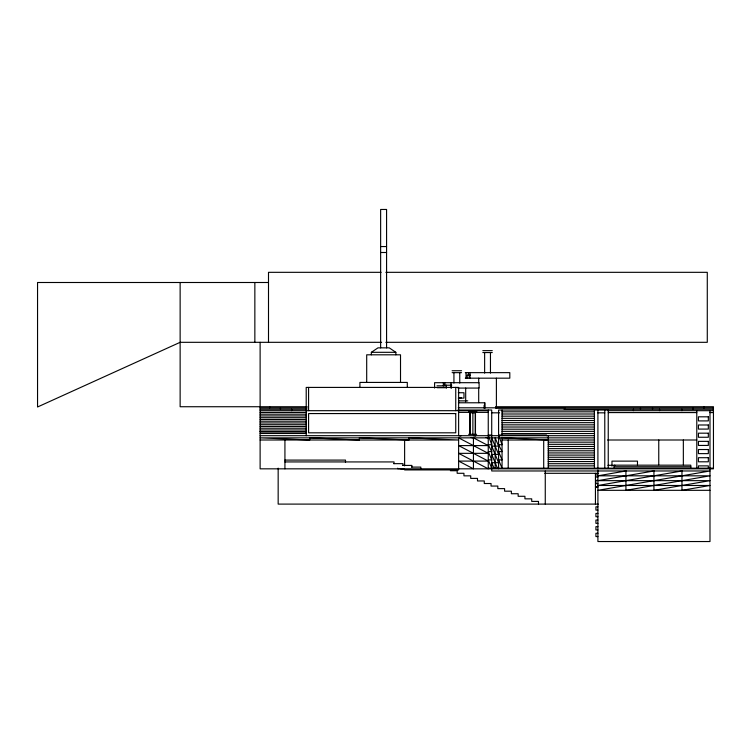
<?xml version="1.0" encoding="UTF-8"?>
<svg xmlns="http://www.w3.org/2000/svg" width="751" height="751" viewBox="0 0 751 751"><rect width="100%" height="100%" fill="white"/><g stroke="black" fill="none" stroke-linecap="round" stroke-linejoin="round"><path stroke-width="1.13" d="M470.117 411.764L470.83 411.276L469.769 411.764M371.36 354.81L371.36 352.313L377.96 347.854L389.253 347.854L395.852 352.313L395.852 354.81M470.793 411.276L469.863 411.764L470.924 411.276M380.635 246.553L386.577 246.553M380.635 252.496L386.577 252.496M381.132 272.322L268.501 272.322L268.501 342.315M385.826 272.322L707.282 272.322L707.282 342.315L385.826 342.315M268.501 282.498L37.55 282.498L37.55 406.995L180.137 342.315L381.621 342.315M482.818 350.651L492.271 350.651M371.36 352.313L395.852 352.313M482.818 352.557L492.271 352.557M452.121 370.741L461.565 370.741M452.121 372.646L461.565 372.646M465.282 372.646L509.807 372.646L509.807 378.175L465.282 378.175M467.028 375.153L470.426 375.153M444.104 385.207L451.764 385.207M436.998 385.817L446.441 385.817M436.998 387.713L446.441 387.713M457.922 388.07L479.1 388.07L479.1 382.691L434.585 382.691L434.585 388.07M458.298 392.735L463.977 392.735L463.977 398.114L458.298 398.114M458.833 397.758L461.48 397.758M458.495 400.884L467.789 400.884M458.382 402.78L484.958 402.78L484.958 408.253M307.112 406.732L180.137 406.732L180.137 282.498M495.557 406.732L713.45 406.732L713.45 468.831L260.118 468.831L260.118 342.315M458.232 407.802L565.081 407.802M260.118 407.953L307.112 407.953M495.557 407.953L713.45 407.953M260.118 409.257L306.915 409.257M564.151 409.257L713.45 409.257M457.913 410.027L491.717 410.027L491.717 470.971L709.986 470.971L597.909 490.319L709.986 490.319M260.118 410.684L488.253 410.684M608.066 410.684L713.45 410.684M502.053 411.83L594.445 411.83M260.118 412.44L306.211 412.44M458.626 412.374L470.023 412.374M474.576 412.374L488.253 412.374M608.244 412.581L696.787 412.581M709.986 412.581L713.45 412.581M469.769 412.806L475.467 412.806M491.717 412.825L499.593 412.825M597.749 412.825L604.78 412.825M502.053 413.998L594.445 413.998M260.118 414.186L306.211 414.186M260.118 415.941L306.211 415.941M502.053 416.167L594.445 416.167M260.118 417.697L306.211 417.697M502.053 418.335L594.445 418.335M260.118 419.452L306.211 419.452M502.053 420.504L594.445 420.504M260.118 421.208L306.211 421.198M502.053 422.672L594.445 422.672M260.118 422.954L306.211 422.954M260.118 424.709L306.211 424.709M502.053 424.841L594.445 424.841M260.118 426.465L306.211 426.465M502.053 427.019L594.445 427.019M260.118 428.22L306.211 428.22M502.053 429.187L594.445 429.187M260.118 429.976L306.211 429.976M502.053 431.356L594.445 431.356M260.118 433.477L306.211 433.477M502.053 433.524L594.445 433.524M468.615 434.322L476.632 434.322M491.717 435.036L488.253 435.036L491.717 444.723L488.253 444.723L491.717 451.604L488.253 451.604L491.717 459.894L488.253 459.894L491.717 468.173M260.118 435.693L594.445 435.693M594.445 437.852L260.118 437.852L309.741 440.002L309.741 437.852L359.372 440.002L359.372 437.852L408.995 440.002L408.995 437.852L458.626 440.002L260.118 440.002M502.053 440.002L594.445 440.002M607.615 440.002L696.787 440.002M548.249 442.161L594.445 442.161M548.249 444.32L594.445 444.32M548.249 446.469L594.445 446.469M548.249 448.629L594.445 448.629M548.249 450.788L594.445 450.788M548.249 452.937L594.445 452.937M548.249 455.097L594.445 455.097M548.249 457.256L594.445 457.256M548.249 459.405L594.445 459.405M284.929 460.091L345.498 460.091L345.498 462.4M548.249 461.565L594.445 461.565M284.929 461.931L394.04 461.931L394.04 463.658M393.665 463.658L402.968 463.658L402.968 465.413M548.249 463.714L594.445 463.714M607.916 465.32L615.022 465.32M402.592 465.413L411.895 465.413L411.895 467.103M548.249 465.873L594.445 465.873M614.158 466.746L690.789 466.746M411.529 467.103L420.823 467.103L420.823 468.831M488.253 468.173L713.45 468.173M401.259 468.708L397.748 468.708L397.748 468.173M450.384 470.727L457.162 470.727L457.162 473.29L463.94 473.29L463.94 475.843L470.717 475.843L470.717 478.396L477.495 478.396L477.495 480.95L484.273 480.95L484.273 483.513L491.051 483.513L491.051 486.066L497.819 486.066L497.819 488.619L504.597 488.619L504.597 491.182L511.375 491.182L511.375 493.736L518.152 493.736L518.152 496.289L524.93 496.289L524.93 498.842L531.708 498.842L531.708 501.405L538.486 501.405L538.486 504.099M544.738 473.308L598.538 473.308M597.909 473.731L595.918 473.731L595.918 477.035L597.909 477.035M597.909 480.349L595.918 480.349L595.918 483.653L597.909 483.653M595.44 486.892L597.909 486.892M595.918 486.958L597.909 486.958M598.303 504.099L278.161 504.099L278.161 468.145M597.909 506.803L595.918 506.803L595.918 510.107L597.909 510.107M597.909 513.421L595.918 513.421L595.918 516.726L597.909 516.726M597.909 520.03L595.918 520.03L595.918 523.344L597.909 523.344M597.909 526.648L595.918 526.648L595.918 529.953L597.909 529.953M597.909 533.266L595.918 533.266L595.918 536.571L597.909 536.571M548.249 440.002L502.053 437.852L502.053 468.173L498.589 459.894L502.053 459.894L498.589 451.604L502.053 451.604L498.589 444.723L502.053 444.723L498.589 435.036L546.493 435.036L546.493 435.693M473.44 435.693L475.721 436.021M485.972 437.514L488.253 437.852M460.907 436.021L458.626 435.693L458.626 387.413L306.211 387.413L306.211 435.693M471.159 437.514L473.44 437.852L488.253 445.596L458.626 445.596L488.253 461.086L458.626 461.086L473.44 468.831L473.44 437.852M491.717 437.842L498.589 454.402L491.717 454.402L497.303 467.864M493.867 467.864L491.717 462.691L498.589 462.691L491.717 446.122L498.589 446.122L495.153 437.842L495.153 467.864M709.986 410.684L709.986 541.537L597.909 541.537L597.909 470.013M708.334 467.929L708.334 465.883L698.43 465.883L698.43 467.929M703.912 406.732L703.912 407.953M696.787 410.684L696.787 468.173M693.089 407.953L693.089 409.257M690.789 468.173L690.789 465.169L614.158 465.169L614.158 468.173M683.344 440.002L683.344 464.794M681.889 409.257L681.889 410.684M659.528 409.257L659.528 410.684M658.758 440.002L658.758 464.794M652.516 408.065L652.516 409.257M640.481 408.065L640.481 409.257M637.477 465.151L637.477 461.133L611.971 461.133L611.971 466.164M633.459 409.257L633.459 410.684M608.244 468.173L608.244 410.027L498.589 410.027L498.589 468.755M604.78 410.027L604.78 468.173M597.909 410.027L597.909 468.173M595.44 473.308L595.44 504.099M594.445 410.027L594.445 468.173M548.249 435.693L548.249 468.033M545.264 471.027L545.264 504.099M543.705 440.002L543.705 468.173M508.22 440.002L508.22 468.173M502.053 410.027L502.053 435.693M496.392 378.175L496.392 408.46M490.459 352.557L490.459 373.106M488.253 410.027L488.253 468.831L458.626 453.341L488.253 453.341L458.626 437.852L458.626 469.929L404.62 469.929L404.676 469.3L401.212 469.3L401.212 468.708M484.63 352.557L484.63 373.106M484.545 402.78L484.545 408.253M484.132 405.296L484.132 408.253M478.697 378.175L478.697 382.832M478.697 387.497L478.697 402.639M476.444 410.872L476.444 411.764M476.134 410.872L476.106 411.764M475.467 410.872L475.467 434.322M475.289 410.872L475.289 434.322M472.886 410.872L472.886 411.764M472.886 412.806L472.886 434.322M470.304 410.872L470.304 434.322M470.117 410.872L470.117 434.322M469.985 372.646L469.985 378.175M469.807 410.872L469.807 434.322M469.769 410.872L469.769 434.322M469.234 375.153L469.234 378.175M469.14 410.872L469.14 411.764M468.953 410.872L468.953 411.764M468.455 372.646L468.455 375.153M467.206 375.153L467.206 378.175M466.024 372.646L466.024 378.175M465.686 388.07L465.686 401.747M459.753 372.646L459.753 383.076M455.744 387.413L455.744 410.684M453.933 372.646L453.933 383.076M451.351 385.207L451.351 388.07M451.004 382.691L451.004 388.07M446.394 385.207L446.394 388.07M444.855 382.691L444.855 385.207M443.343 382.691L443.343 385.92M407.295 387.413L407.295 382.419L359.917 382.419L359.917 387.413M404.62 440.002L404.62 465.92M400.518 382.419L400.518 354.81L366.695 354.81L366.695 382.419M386.577 347.854L386.577 209.463L380.635 209.463L380.635 347.854M308.586 387.413L308.586 410.684M291.679 409.257L291.679 410.684M284.929 440.002L284.929 468.831M280.47 407.953L280.47 409.257M269.656 406.732L269.656 407.953M254.852 282.498L254.852 342.315M625.93 470.971L597.909 475.815L709.986 475.815L625.93 490.319L625.93 470.971M653.943 470.971L597.909 480.649L709.986 480.649L653.943 490.319L653.943 470.971M681.964 470.971L597.909 485.484L709.986 485.484L681.964 490.319L681.964 470.971M476.632 410.872L468.615 410.872L468.615 411.764L476.632 411.764L476.632 410.872M455.744 413.566L308.586 413.566L308.586 432.811L455.744 432.811L455.744 413.566M708.334 416.814L698.43 416.814L698.43 420.907L708.334 420.907L708.334 416.814M708.334 424.991L698.43 424.991L698.43 429.084L708.334 429.084L708.334 424.991M306.211 431.722L260.118 431.722L306.211 431.722M708.334 433.177L698.43 433.177L698.43 437.26L708.334 437.26L708.334 433.177M708.334 441.353L698.43 441.353L698.43 445.437L708.334 445.437L708.334 441.353M708.334 449.53L698.43 449.53L698.43 453.623L708.334 453.623L708.334 449.53M708.334 457.706L698.43 457.706L698.43 461.799L708.334 461.799L708.334 457.706"/></g></svg>
